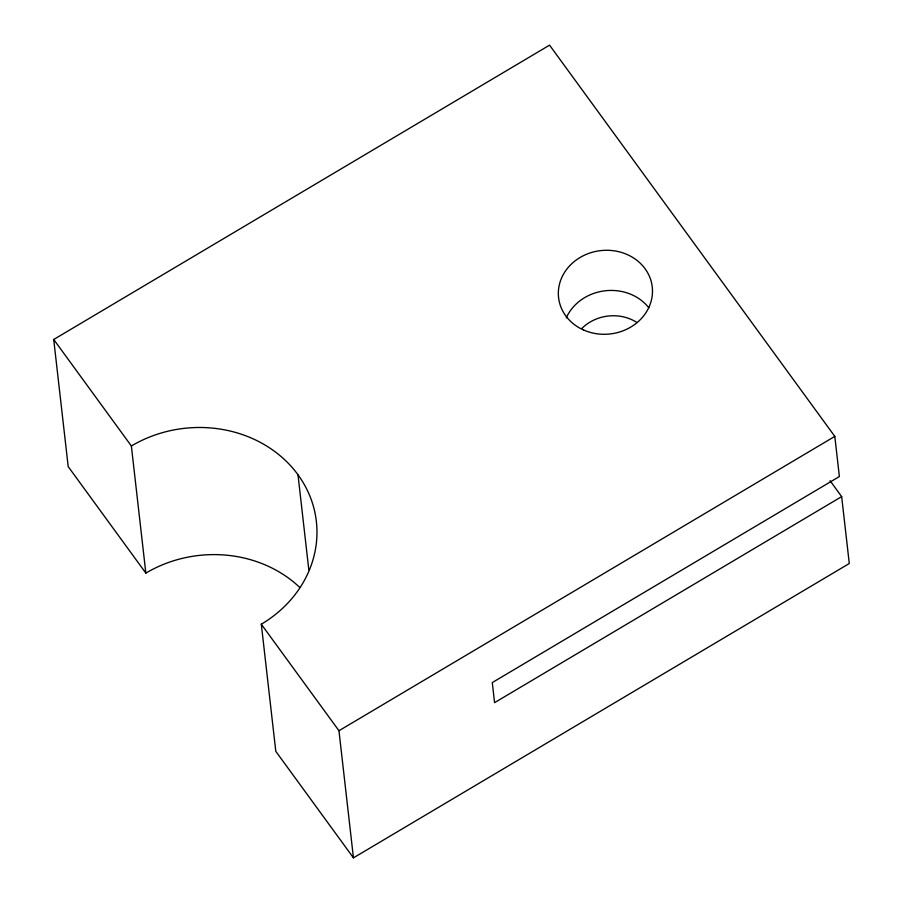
<?xml version="1.0" encoding="UTF-8"?>
<svg xmlns="http://www.w3.org/2000/svg" width="903" height="903" viewBox="0 0 903 903"><rect width="100%" height="100%" fill="white"/><g stroke="black" fill="none" stroke-linecap="round" stroke-linejoin="round"><path stroke-width="1.35" d="M299.627 587.311A120.799 107.446 -6.5 0 0 145.846 573.112L68.199 466.603L53.717 339.483L549.555 45.15L834.801 436.397L839.372 476.547L492.282 682.578L494.573 702.647L841.664 496.616L830.049 480.689M841.664 496.616L849.283 563.517L353.445 857.85L338.964 730.73L834.801 436.397M53.717 339.483L131.364 445.992L145.846 573.112M131.364 445.992A120.799 107.446 -6.5 0 1 297.99 474.764A120.799 107.446 -6.5 0 1 261.306 624.221L338.964 730.73M353.445 857.85L275.799 751.341L261.306 624.221M297.99 474.764L308.803 569.759M581.859 328.432A41.245 36.684 -6.5 0 1 636.942 322.495M566.271 317.867A47.137 41.933 -6.5 0 1 604.875 290.811A47.137 41.933 -6.5 0 1 648.896 307.889M583.733 330.069A47.137 41.933 -6.5 0 0 652.44 289.276A47.137 41.933 -6.5 0 0 580.053 257.502A47.137 41.933 -6.5 0 0 583.733 330.069"/></g></svg>
